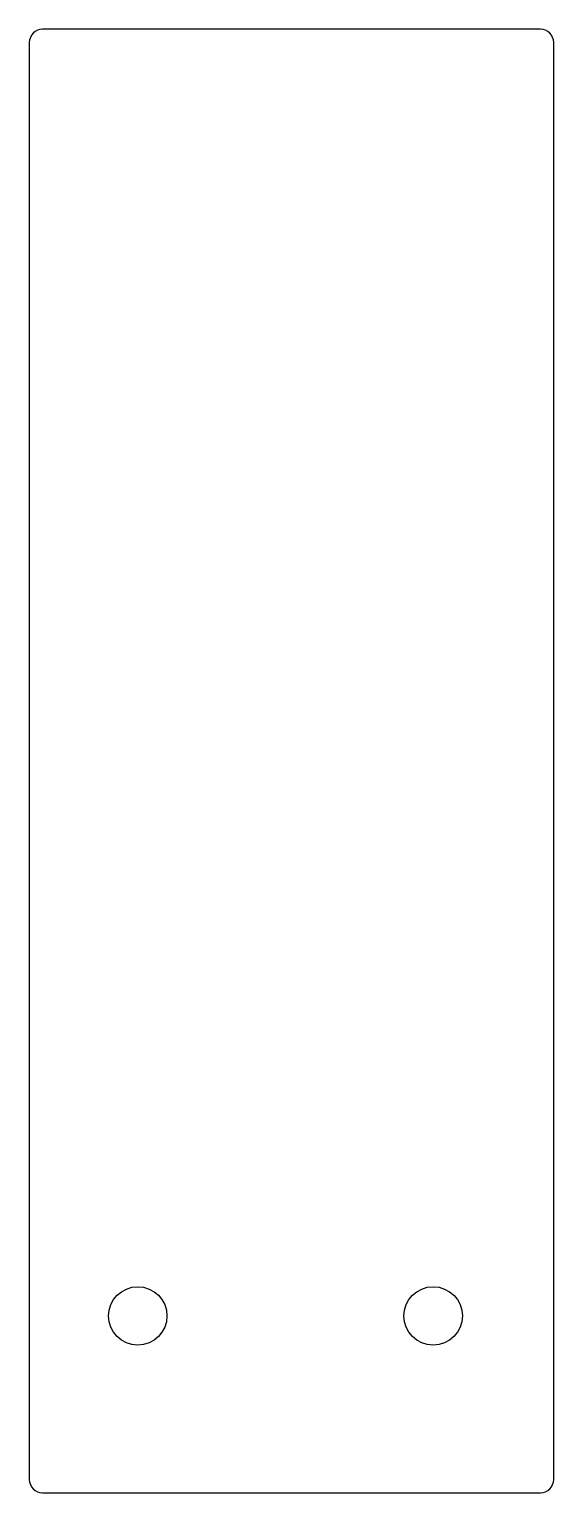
# Model space of a CAD drawing. Header units: millimetres. Extents: x 32.3 to 52, y -213.1 to -158.
import ezdxf

# ---------------------------------------------------------------- set-up
doc = ezdxf.new("R2010")
doc.units = ezdxf.units.MM

msp = doc.modelspace()

# ---------------------------------------------------------------- linework, layer by layer
at = {"color": 7, "linetype": 'Continuous', "lineweight": 25}
for p, q in [((51.512, -157.991), (32.762, -157.991)), ((32.262, -158.491), (32.262, -212.641)), ((52.012, -212.641), (52.012, -158.491)), ((32.762, -213.141), (51.512, -213.141))]:
    msp.add_line(p, q, dxfattribs=at)
for centre in [(36.347, -206.477), (47.473, -206.477)]:
    msp.add_circle(centre, 1.1, dxfattribs=at)
for centre, start, end in [((32.762, -158.491), 90, 180), ((51.512, -158.491), 0, 90), ((32.762, -212.641), 180, 270), ((51.512, -212.641), 270, 360)]:
    msp.add_arc(centre, 0.5, start, end, dxfattribs=at)

doc.saveas('drawing.dxf')
